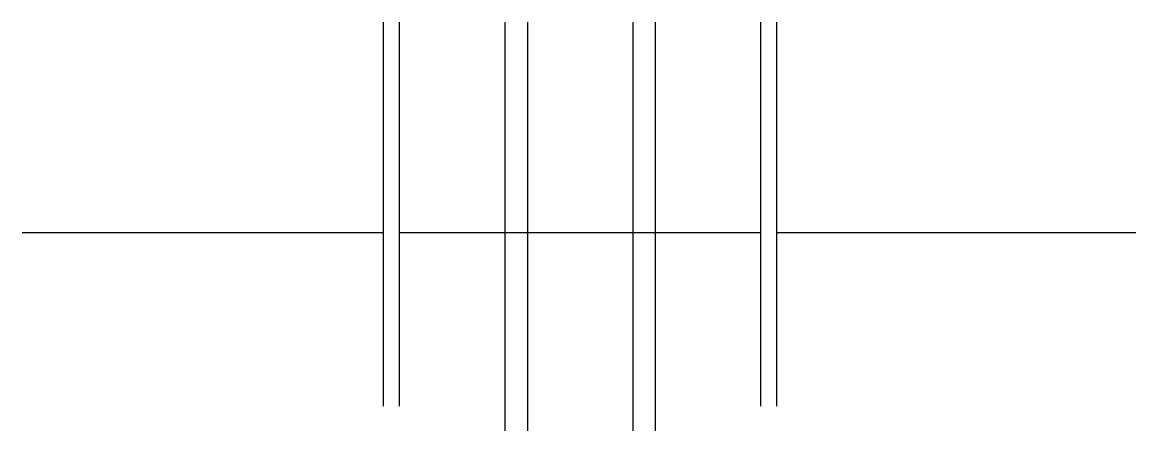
# Model space of a CAD drawing. Header units: metres. Extents: x 3921 to 5211, y 2062 to 2535.
import ezdxf

# ---------------------------------------------------------------- set-up
doc = ezdxf.new("R2010")
doc.units = ezdxf.units.M
doc.layers.add('3', color=7, linetype='Continuous')
doc.layers.add('Painéis', color=7, linetype='Continuous')

msp = doc.modelspace()

# ---------------------------------------------------------------- linework, layer by layer
at = {"layer": '3', "color": 7, "lineweight": 25}
for points in [[(4339.4, 2534.8), (4339.4, 2090.3)], [(4358.4, 2090.3), (4358.4, 2534.8)], [(4776.4, 2534.8), (4776.4, 2090.3)], [(4795.4, 2090.3), (4795.4, 2534.8)]]:
    msp.add_lwpolyline(points, dxfattribs=at)
at = {"layer": 'Painéis', "color": 7, "lineweight": 25}
for p, q in [((4480.4, 2534.8), (4480.4, 2061.8)), ((4506.4, 2534.8), (4506.4, 2061.8)), ((4628.4, 2534.8), (4628.4, 2061.8)), ((4654.4, 2534.8), (4654.4, 2061.8)), ((4339.3, 2290.8), (3921.3, 2290.8)), ((4776.4, 2290.8), (4358.4, 2290.8)), ((5210.9, 2290.8), (4795.4, 2290.8))]:
    msp.add_line(p, q, dxfattribs=at)

doc.saveas('drawing.dxf')
